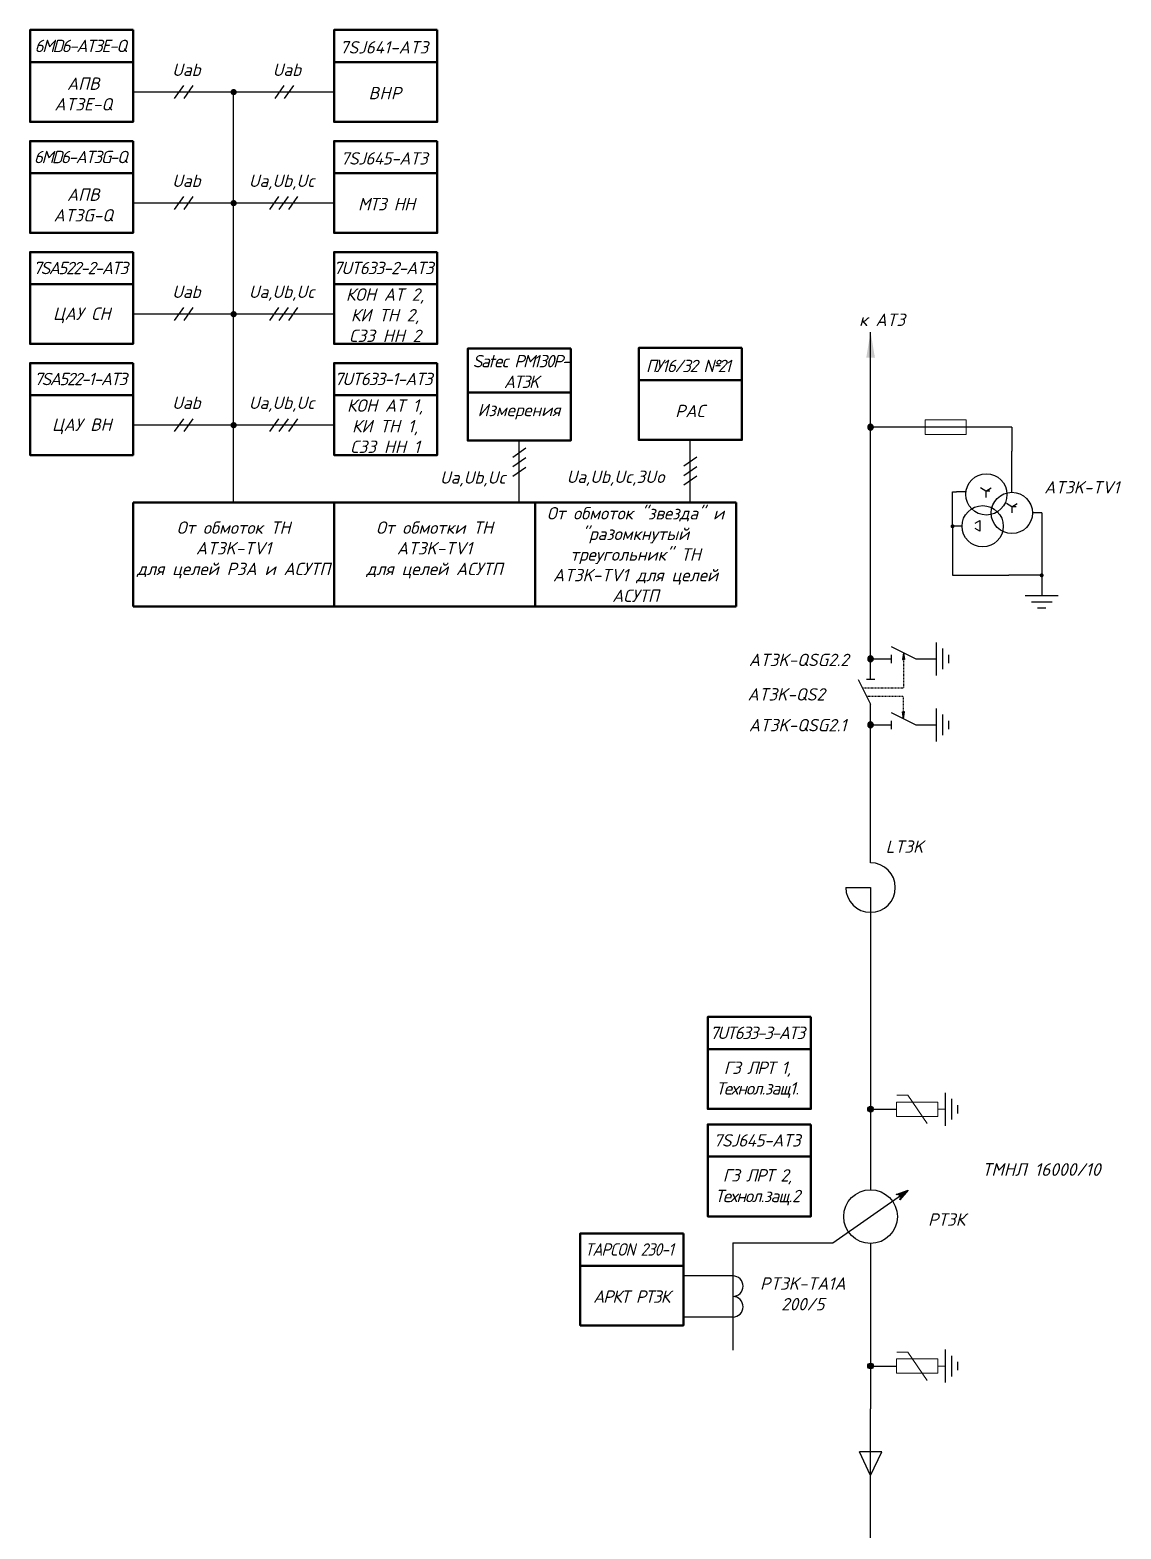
# Model space of a CAD drawing. Header units: millimetres. Extents: x -4534 to -456, y 3875 to 4716.
# Drawn here: x -991.7 to -819.8, y 4143.3 to 4379.5 of the extents above; entities that cross this region are included whole.
import ezdxf
from ezdxf.enums import TextEntityAlignment as Align

# ---------------------------------------------------------------- set-up
doc = ezdxf.new("R2010")
doc.units = ezdxf.units.MM
doc.linetypes.add('HIDDEN2', pattern=[0.1875, 0.125, -0.0625])
for name, color, linetype in [('Измерения АСУТП', 80, 'Continuous'), ('Корректировка 1', 5, 'Continuous'), ('РАС АСУТП', 50, 'Continuous')]:
    doc.layers.add(name, color=color, linetype=linetype)
doc.styles.add('ГОСТ 2.0', font='isocpeur.ttf', dxfattribs={"oblique": 15, "height": 2})
doc.styles.add('ГОСТ 3.0', font='isocpeur.ttf', dxfattribs={"oblique": 15, "height": 3})
doc.styles.add('гост3', font='isocpeur.ttf', dxfattribs={"oblique": 15, "height": 3})

# ---------------------------------------------------------------- blocks, each defined once
blk = doc.blocks.new('Точка')
h = blk.add_hatch(color=256)
edge = h.paths.add_edge_path()
edge.add_arc((0, 0), 0.691, 0, 360)
blk.add_circle((0, 0), 0.691)
blk = doc.blocks.new('*U60')
for p, q in [((0, 0), (5, 0)), ((11, 3), (5, 0)), ((11, -1), (11, 1)), ((11, 0), (16, 0))]:
    blk.add_line(p, q)
blk = doc.blocks.new('point')
at = {"const_width": 0.75}
blk.add_lwpolyline([(-0.375, 0, 1), (0.375, 0, 1)], format="xyb", close=True, dxfattribs=at)

msp = doc.modelspace()

# ---------------------------------------------------------------- hatches: boundary and pattern name
for points in [[(-853.93, 4280.31), (-854.1, 4280.31), (-854.27, 4280.31), (-854.1, 4281.39)], [(-854.1, 4270.99), (-854.27, 4272.08), (-854.1, 4272.08), (-853.93, 4272.08)]]:
    msp.add_hatch(color=0).paths.add_polyline_path(points)
h = msp.add_hatch(color=0)
h.paths.add_polyline_path([(-855.25, 4196.02, -0.312627), (-854.7, 4195.81), (-853.36, 4196.71)])
h.paths.add_polyline_path([(-853.36, 4196.71), (-854.7, 4195.81, -0.317611), (-854.71, 4195.21)])

# ---------------------------------------------------------------- linework, layer by layer
at = {"color": 0}
for p, q in [((-959.65, 4369.73), (-975.47, 4369.73)), ((-968.95, 4368.7), (-967.51, 4370.75)), ((-967.45, 4368.7), (-966.01, 4370.75)), ((-959.65, 4305.04), (-959.65, 4369.73)), ((-943.82, 4369.73), (-959.65, 4369.73)), ((-953.12, 4368.7), (-951.68, 4370.75)), ((-951.62, 4368.7), (-950.18, 4370.75)), ((-968.95, 4351.21), (-967.51, 4353.26)), ((-967.45, 4351.21), (-966.01, 4353.26)), ((-953.95, 4351.21), (-952.51, 4353.26)), ((-952.45, 4351.21), (-951.01, 4353.26)), ((-950.95, 4351.21), (-949.51, 4353.26)), ((-959.65, 4352.24), (-975.47, 4352.24)), ((-943.82, 4352.24), (-959.65, 4352.24)), ((-959.65, 4334.74), (-975.47, 4334.74)), ((-968.95, 4333.72), (-967.51, 4335.77)), ((-967.45, 4333.72), (-966.01, 4335.77)), ((-943.82, 4334.74), (-959.65, 4334.74)), ((-953.95, 4333.72), (-952.51, 4335.77)), ((-952.45, 4333.72), (-951.01, 4335.77)), ((-950.95, 4333.72), (-949.51, 4335.77)), ((-859.3, 4280.42), (-859.3, 4331.9)), ((-968.95, 4316.23), (-967.51, 4318.27)), ((-967.45, 4316.23), (-966.01, 4318.27)), ((-953.95, 4316.23), (-952.51, 4318.27)), ((-952.45, 4316.23), (-951.01, 4318.27)), ((-950.95, 4316.23), (-949.51, 4318.27)), ((-959.65, 4317.25), (-975.47, 4317.25)), ((-943.82, 4317.25), (-959.65, 4317.25)), ((-837.04, 4316.94), (-859.3, 4316.94)), ((-837.04, 4306.67), (-837.04, 4313.17)), ((-846.37, 4301.32), (-846.37, 4306.75)), ((-846.37, 4306.75), (-845.78, 4306.75)), ((-841.16, 4306.85), (-842, 4307.36)), ((-841.16, 4306.85), (-840.32, 4307.36)), ((-841.16, 4306.85), (-841.16, 4305.87)), ((-840.51, 4306.85), (-841.16, 4306.85)), ((-837.04, 4304.4), (-837.89, 4304.9)), ((-837.04, 4304.4), (-836.2, 4304.9)), ((-837.04, 4304.4), (-837.04, 4303.42)), ((-836.39, 4304.4), (-837.04, 4304.4)), ((-832.34, 4303.43), (-832.34, 4293.59)), ((-846.37, 4301.32), (-846.37, 4293.59)), ((-842.83, 4301.8), (-842.09, 4302.22)), ((-842.09, 4302.22), (-842.09, 4300.54)), ((-842.09, 4300.54), (-842.83, 4300.96)), ((-846.37, 4293.59), (-837.5, 4293.59)), ((-832.34, 4293.59), (-837.5, 4293.59)), ((-832.34, 4293.59), (-832.34, 4290.34)), ((-856.05, 4282.37), (-852.15, 4280.42)), ((-859.3, 4280.42), (-856.05, 4280.42)), ((-856.05, 4281.07), (-856.05, 4279.77)), ((-854.1, 4281.39), (-854.27, 4280.31)), ((-854.27, 4280.31), (-854.1, 4280.31)), ((-854.1, 4281.39), (-853.93, 4280.31)), ((-853.93, 4280.31), (-854.1, 4280.31)), ((-852.15, 4280.42), (-848.9, 4280.42)), ((-856.05, 4271.97), (-852.15, 4270.02)), ((-856.05, 4270.67), (-856.05, 4269.37)), ((-854.1, 4270.99), (-854.27, 4272.08)), ((-854.27, 4272.08), (-854.1, 4272.08)), ((-854.1, 4270.99), (-853.93, 4272.08)), ((-853.93, 4272.08), (-854.1, 4272.08)), ((-859.3, 4270.02), (-856.05, 4270.02)), ((-859.3, 4248.3), (-859.3, 4270.02)), ((-852.15, 4270.02), (-848.9, 4270.02)), ((-863.2, 4244.4), (-859.3, 4244.4)), ((-859.3, 4244.4), (-859.3, 4196.78)), ((-859.3, 4209.47), (-855.21, 4209.47)), ((-865.23, 4188.4), (-853.36, 4196.71)), ((-855.25, 4196.02), (-853.36, 4196.71)), ((-853.36, 4196.71), (-854.71, 4195.21)), ((-881, 4188.4), (-881, 4171.53)), ((-881, 4188.4), (-865.23, 4188.4)), ((-859.3, 4188.33), (-859.3, 4162.24)), ((-883.6, 4183.21), (-888.79, 4183.21)), ((-881, 4183.21), (-883.6, 4183.21)), ((-883.6, 4176.71), (-888.79, 4176.71)), ((-881, 4176.71), (-883.6, 4176.71)), ((-859.3, 4169.01), (-855.21, 4169.01)), ((-859.3, 4007.22), (-859.3, 4162.24)), ((-859.3, 4151.78), (-861.04, 4155.48)), ((-857.55, 4155.48), (-861.04, 4155.48)), ((-859.3, 4151.78), (-857.55, 4155.48))]:
    msp.add_line(p, q, dxfattribs=at)
at = {"color": 0, "lineweight": 18}
for p, q in [((-850.71, 4318.08), (-844.22, 4318.08)), ((-850.71, 4315.8), (-850.71, 4318.08)), ((-844.22, 4315.8), (-844.22, 4318.08)), ((-850.71, 4315.8), (-844.22, 4315.8)), ((-853.42, 4211.67), (-855.18, 4211.67)), ((-853.42, 4211.67), (-855.18, 4211.67)), ((-850.38, 4207.21), (-853.42, 4211.67)), ((-848.72, 4210.6), (-855.21, 4210.6)), ((-855.21, 4208.33), (-855.21, 4210.6)), ((-848.72, 4208.33), (-848.72, 4210.6)), ((-848.72, 4209.47), (-847.54, 4209.47)), ((-848.72, 4208.33), (-855.21, 4208.33)), ((-853.42, 4171.21), (-855.18, 4171.21)), ((-853.42, 4171.21), (-855.18, 4171.21)), ((-850.38, 4166.75), (-853.42, 4171.21)), ((-848.72, 4170.15), (-855.21, 4170.15)), ((-855.21, 4167.87), (-855.21, 4170.15)), ((-848.72, 4167.87), (-848.72, 4170.15)), ((-848.72, 4169.01), (-847.54, 4169.01)), ((-848.72, 4167.87), (-855.21, 4167.87))]:
    msp.add_line(p, q, dxfattribs=at)
at = {"color": 0, "extrusion": (0, 0, -1)}
for p, q in [((-837.04, 4316.94), (-837.04, 4313.17)), ((-844.29, 4306.75), (-845.78, 4306.75)), ((-832.34, 4303.43), (-833.79, 4303.43)), ((-844.89, 4301.32), (-846.38, 4301.32))]:
    msp.add_line(p, q, dxfattribs=at)
at = {"color": 0, "lineweight": 50}
for p, q in [((-975.47, 4305.04), (-943.82, 4305.04)), ((-975.47, 4305.04), (-975.47, 4288.7)), ((-943.82, 4305.04), (-943.82, 4288.7)), ((-912.16, 4305.04), (-912.16, 4288.7)), ((-975.47, 4288.7), (-943.82, 4288.7))]:
    msp.add_line(p, q, dxfattribs=at)
at = {"color": 0, "lineweight": 25, "ltscale": 0.25}
for p, q in [((-829.74, 4290.34), (-834.94, 4290.34)), ((-830.71, 4289.36), (-833.96, 4289.36)), ((-831.69, 4288.39), (-832.99, 4288.39)), ((-848.9, 4277.82), (-848.9, 4283.02)), ((-847.92, 4278.79), (-847.92, 4282.04)), ((-846.95, 4279.77), (-846.95, 4281.07)), ((-848.9, 4267.42), (-848.9, 4272.62)), ((-847.92, 4268.39), (-847.92, 4271.64)), ((-846.95, 4269.37), (-846.95, 4270.67)), ((-847.54, 4212.07), (-847.54, 4206.87)), ((-846.57, 4211.09), (-846.57, 4207.84)), ((-845.59, 4210.12), (-845.59, 4208.82)), ((-847.54, 4171.61), (-847.54, 4166.41)), ((-846.57, 4170.63), (-846.57, 4167.38)), ((-845.59, 4169.66), (-845.59, 4168.36))]:
    msp.add_line(p, q, dxfattribs=at)
at = {"color": 0, "linetype": 'HIDDEN2'}
for p, q in [((-854.1, 4280.31), (-854.1, 4275.87)), ((-860.6, 4275.87), (-854.1, 4275.87)), ((-859.95, 4274.57), (-854.1, 4274.57)), ((-854.1, 4272.08), (-854.1, 4274.57))]:
    msp.add_line(p, q, dxfattribs=at)
at = {"color": 0, "lineweight": 50, "ltscale": 0.25}
for points in [[(-975.47, 4379.52), (-991.72, 4379.52), (-991.72, 4374.43), (-975.47, 4374.43)], [(-927.57, 4379.52), (-943.82, 4379.52), (-943.82, 4374.43), (-927.57, 4374.43)], [(-975.47, 4374.43), (-991.72, 4374.43), (-991.72, 4365.02), (-975.47, 4365.02)], [(-927.57, 4374.43), (-943.82, 4374.43), (-943.82, 4365.02), (-927.57, 4365.02)], [(-975.47, 4362.02), (-991.72, 4362.02), (-991.72, 4356.94), (-975.47, 4356.94)], [(-927.57, 4362.02), (-943.82, 4362.02), (-943.82, 4356.94), (-927.57, 4356.94)], [(-975.47, 4356.94), (-991.72, 4356.94), (-991.72, 4347.53), (-975.47, 4347.53)], [(-927.57, 4356.94), (-943.82, 4356.94), (-943.82, 4347.53), (-927.57, 4347.53)], [(-975.47, 4344.53), (-991.72, 4344.53), (-991.72, 4339.45), (-975.47, 4339.45)], [(-927.57, 4344.53), (-943.82, 4344.53), (-943.82, 4339.45), (-927.57, 4339.45)], [(-975.47, 4339.45), (-991.72, 4339.45), (-991.72, 4330.04), (-975.47, 4330.04)], [(-927.57, 4339.45), (-943.82, 4339.45), (-943.82, 4330.04), (-927.57, 4330.04)], [(-975.47, 4327.04), (-991.72, 4327.04), (-991.72, 4321.96), (-975.47, 4321.96)], [(-927.57, 4327.04), (-943.82, 4327.04), (-943.82, 4321.96), (-927.57, 4321.96)], [(-975.47, 4321.96), (-991.72, 4321.96), (-991.72, 4312.54), (-975.47, 4312.54)], [(-927.57, 4321.96), (-943.82, 4321.96), (-943.82, 4312.54), (-927.57, 4312.54)], [(-868.69, 4224.02), (-884.94, 4224.02), (-884.94, 4218.94), (-868.69, 4218.94)], [(-868.69, 4218.94), (-884.94, 4218.94), (-884.94, 4209.53), (-868.69, 4209.53)], [(-868.69, 4207.08), (-884.94, 4207.08), (-884.94, 4202), (-868.69, 4202)], [(-868.69, 4202), (-884.94, 4202), (-884.94, 4192.59), (-868.69, 4192.59)], [(-888.79, 4189.89), (-905.04, 4189.89), (-905.04, 4184.81), (-888.79, 4184.81)], [(-888.79, 4184.81), (-905.04, 4184.81), (-905.04, 4175.4), (-888.79, 4175.4)]]:
    msp.add_lwpolyline(points, close=True, dxfattribs=at)
at = {"color": 0, "ltscale": 0.25, "const_width": 0.487}
for points in [[(-959.89, 4369.73, 1), (-959.4, 4369.73, 1)], [(-959.89, 4352.24, 1), (-959.4, 4352.24, 1)], [(-959.89, 4334.74, 1), (-959.4, 4334.74, 1)], [(-959.89, 4317.25, 1), (-959.4, 4317.25, 1)]]:
    msp.add_lwpolyline(points, format="xyb", close=True, dxfattribs=at)
at = {"color": 0}
for centre, radius in [((-841.06, 4306.34), 3.25), ((-837.04, 4303.42), 3.25), ((-841.64, 4301.32), 3.25), ((-859.3, 4192.55), 4.23)]:
    msp.add_circle(centre, radius, dxfattribs=at)
at = {"color": 0, "extrusion": (0, 0, -1)}
for centre in [(846.37, 4301.32), (832.34, 4293.59)]:
    msp.add_circle(centre, 0.182, dxfattribs=at)
at = {"color": 0}
for centre, radius, start, end in [((-859.3, 4244.4), 3.9, 180, 90), ((-855.13, 4195.52), 0.519, 323.6941, 103.6185), ((-881, 4181.59), 1.62, 270, 90), ((-881, 4178.34), 1.62, 270, 90)]:
    msp.add_arc(centre, radius, start, end, dxfattribs=at)
at = {"color": 0, "lineweight": 25}
msp.add_solid([(-859.3, 4331.9), (-859.98, 4327.87), (-858.61, 4327.87)], dxfattribs=at)
at = {"layer": 'Измерения АСУТП', "color": 0}
for p, q in [((-913.62, 4313.6), (-915.67, 4312.16)), ((-914.64, 4304.93), (-914.64, 4314.82)), ((-913.62, 4312.1), (-915.67, 4310.66)), ((-913.62, 4310.6), (-915.67, 4309.16))]:
    msp.add_line(p, q, dxfattribs=at)
at = {"layer": 'Измерения АСУТП', "color": 0, "lineweight": 50}
for p, q in [((-943.82, 4305.04), (-912.16, 4305.04)), ((-912.16, 4305.04), (-912.16, 4288.7)), ((-943.82, 4288.7), (-912.16, 4288.7))]:
    msp.add_line(p, q, dxfattribs=at)
at = {"layer": 'Измерения АСУТП', "color": 0, "lineweight": 50, "ltscale": 0.25}
for points in [[(-906.52, 4329.32), (-922.77, 4329.32), (-922.77, 4322.42), (-906.52, 4322.42)], [(-906.52, 4322.42), (-922.77, 4322.42), (-922.77, 4314.82), (-906.52, 4314.82)]]:
    msp.add_lwpolyline(points, close=True, dxfattribs=at)
at = {"layer": 'РАС АСУТП', "color": 0}
for p, q in [((-887.7, 4305.04), (-887.7, 4314.93)), ((-886.67, 4312.21), (-888.72, 4310.77)), ((-886.67, 4310.71), (-888.72, 4309.27)), ((-886.67, 4309.21), (-888.72, 4307.77))]:
    msp.add_line(p, q, dxfattribs=at)
at = {"layer": 'РАС АСУТП', "color": 0, "lineweight": 50}
for p, q in [((-912.16, 4305.04), (-880.5, 4305.04)), ((-880.5, 4305.04), (-880.5, 4288.7)), ((-912.16, 4288.7), (-880.5, 4288.7))]:
    msp.add_line(p, q, dxfattribs=at)
at = {"layer": 'РАС АСУТП', "color": 0, "lineweight": 50, "ltscale": 0.25}
for points in [[(-879.57, 4329.43), (-895.82, 4329.43), (-895.82, 4324.34), (-879.57, 4324.34)], [(-879.57, 4324.34), (-895.82, 4324.34), (-895.82, 4314.93), (-879.57, 4314.93)]]:
    msp.add_lwpolyline(points, close=True, dxfattribs=at)

# ---------------------------------------------------------------- block references
at = {"color": 0, "yscale": 0.65, "zscale": 0.65}
for name, p, xscale, rotation in [('Точка', (-859.3, 4316.94), -0.65, 180), ('*U60', (-859.3, 4270.02), 0.65, 90.00000000000001), ('Точка', (-859.3, 4280.42), -0.65, 180), ('Точка', (-859.3, 4270.02), -0.65, 180), ('Точка', (-859.3, 4209.47), 0.65, 180), ('Точка', (-859.3, 4169.01), 0.65, 180)]:
    msp.add_blockref(name, p, dxfattribs=dict(at, xscale=xscale, rotation=rotation))
at = {"color": 0, "ltscale": 20, "xscale": -0.4160000000002128, "yscale": 0.4159999999996217, "zscale": 0.4160000000000001}
for p in [(-846.38, 4301.32), (-832.35, 4293.59)]:
    msp.add_blockref('point', p, dxfattribs=at)

# ---------------------------------------------------------------- texts
at = {"color": 0, "ltscale": 2, "style": 'ГОСТ 3.0', "oblique": 15}
for s, p in [('Uab', (-967.07, 4372.27)), ('Uab', (-951.24, 4372.27)), ('Uab', (-967.07, 4354.78)), ('Ua,Ub,Uc', (-952.07, 4354.78)), ('Uab', (-967.07, 4337.29)), ('Ua,Ub,Uc', (-952.07, 4337.29)), ('Uab', (-967.07, 4319.8)), ('Ua,Ub,Uc', (-952.07, 4319.8))]:
    msp.add_text(s, height=1.95, dxfattribs=at).set_placement(p, align=Align.CENTER)
at = {"color": 0, "lineweight": 18, "style": 'ГОСТ 3.0', "oblique": 15}
for s, p in [('к AT3', (-861.1, 4332.88)), ('AT3K-TV1 ', (-831.96, 4306.48))]:
    msp.add_text(s, height=1.95, dxfattribs=at).set_placement(p)
at = {"color": 0, "style": 'гост3', "oblique": 15}
msp.add_text('LT3K', height=1.95, dxfattribs=at).set_placement((-853.96, 4250.84), align=Align.MIDDLE_CENTER)
at = {"color": 0, "lineweight": 18, "style": 'ГОСТ 3.0', "oblique": 15}
msp.add_text('РТ3К', height=1.95, dxfattribs=at).set_placement((-847.32, 4192.09), align=Align.MIDDLE_CENTER)
at = {"color": 0, "lineweight": 30, "char_height": 1.95, "attachment_point": 5, "style": 'ГОСТ 3.0'}
for s, insert in [('{\\T0.85;6MD6-AT3E\\C0;-Q}', (-983.84, 4377)), ('7SJ641-AT3', (-935.95, 4376.78)), ('{\\T0.85;6MD6-AT3G\\C0;-Q}', (-983.84, 4359.5)), ('{\\T0.95;7SJ645-AT3}', (-935.95, 4359.28)), ('{\\T0.85;7SA522-2-AT3}', (-983.84, 4342.01)), ('{\\T0.9;7UT633-2-AT3}', (-936.09, 4342.01)), ('{\\C0;КОН АТ 2,\\PКИ ТН 2,\\PСЗЗ НН 2}', (-935.78, 4334.58)), ('{\\T0.85;7SA522-1-AT3}', (-983.84, 4324.52)), ('{\\T0.9;7UT633-1-AT3}', (-936.09, 4324.52)), ('{\\C0;КОН АТ 1,\\PКИ ТН 1,\\PСЗЗ НН 1}', (-935.78, 4317.09)), ('{\\T0.85;7UT633-3-AT3}', (-877.21, 4221.5)), ('{\\T0.95;7SJ645-AT3}', (-877.21, 4204.56)), ('{\\W0.9;\\T0.9;TAPCON 230-1}', (-897.38, 4187.37))]:
    msp.add_mtext(s, dxfattribs=dict(at, insert=insert))
at = {"color": 0, "char_height": 1.95, "attachment_point": 5, "style": 'ГОСТ 3.0'}
for s, insert in [('{\\C0;АПВ\\PAT3E-Q}', (-983.33, 4369.43)), ('{\\T1.05;\\C0;ВНР}', (-935.78, 4369.57)), ('{\\C0;АПВ\\PAT3G-Q}', (-983.33, 4351.94)), ('{\\T0.95;\\C0;МТЗ НН}', (-935.6, 4352.07)), ('{\\C0;ЦАУ СН}', (-983.57, 4334.55)), ('{\\C0;ЦАУ ВН}', (-983.57, 4317.06)), ('{\\T0.9;\\C0;ГЗ ЛРТ 1,\\PТехнол.защ1.}', (-877.15, 4214.11)), ('{\\T0.9;\\C0;ГЗ ЛРТ 2,\\PТехнол.защ.2}', (-877.15, 4197.16))]:
    msp.add_mtext(s, dxfattribs=dict(at, insert=insert))
at = {"color": 0, "insert": (-959.65, 4297.59), "char_height": 1.95, "width": 31.6562, "attachment_point": 5, "style": 'ГОСТ 3.0'}
msp.add_mtext('От обмоток ТН \\PAT3K-TV1\\Pдля целей РЗА и АСУТП', dxfattribs=at)
at = {"color": 0, "lineweight": 18, "char_height": 1.95, "width": 7.2421, "attachment_point": 1, "style": 'ГОСТ 3.0'}
for s, insert in [('AT3K-QSG2.2', (-878.48, 4281.24)), ('AT3K-QS2', (-878.68, 4275.81)), ('AT3K-QSG2.1', (-878.48, 4270.96))]:
    msp.add_mtext(s, dxfattribs=dict(at, insert=insert))
at = {"color": 0, "ltscale": 2, "attachment_point": 5}
for s, insert, char_height, width, style in [('ТМНЛ 16000/10', (-832.39, 4199.97), 2, 44.295, 'ГОСТ 2.0'), ('PT3K-TA1A\\P200/5', (-869.97, 4180.38), 1.95, 21.6953, 'ГОСТ 3.0')]:
    msp.add_mtext(s, dxfattribs=dict(at, insert=insert, char_height=char_height, width=width, style=style))
at = {"layer": 'Измерения АСУТП', "color": 0, "ltscale": 2, "style": 'ГОСТ 3.0', "oblique": 15}
msp.add_text('Ua,Ub,Uc', height=1.95, dxfattribs=at).set_placement((-927.13, 4308.03))
at = {"layer": 'Измерения АСУТП', "color": 0, "lineweight": 30, "insert": (-914.4, 4325.71), "char_height": 1.95, "attachment_point": 5, "style": 'ГОСТ 3.0'}
msp.add_mtext('{\\T0.85;Satec PM130P-\\PAT3K}', dxfattribs=at)
at = {"layer": 'Измерения АСУТП', "color": 0, "insert": (-914.69, 4319.37), "char_height": 1.95, "attachment_point": 5, "style": 'ГОСТ 3.0'}
msp.add_mtext('Измерения', dxfattribs=at)
at = {"layer": 'Измерения АСУТП', "color": 0, "insert": (-927.99, 4297.59), "char_height": 1.95, "width": 31.6562, "attachment_point": 5, "style": 'ГОСТ 3.0'}
msp.add_mtext('От обмотки ТН \\PAT3K-TV1\\Pдля целей АСУТП', dxfattribs=at)
at = {"layer": 'Корректировка 1', "color": 0, "insert": (-897.01, 4179.94), "char_height": 1.95, "attachment_point": 5, "style": 'ГОСТ 3.0'}
msp.add_mtext('{\\T0.9;АРКТ РТ3К}', dxfattribs=at)
at = {"layer": 'РАС АСУТП', "color": 0, "ltscale": 2, "style": 'ГОСТ 3.0', "oblique": 15}
msp.add_text('Ua,Ub,Uc,3Uo', height=1.95, dxfattribs=at).set_placement((-907.18, 4308.14))
at = {"layer": 'РАС АСУТП', "color": 0, "lineweight": 30, "insert": (-888.06, 4326.58), "char_height": 1.95, "attachment_point": 5, "style": 'ГОСТ 3.0'}
msp.add_mtext('{\\T0.85;ПУ16/32 №21}', dxfattribs=at)
at = {"layer": 'РАС АСУТП', "color": 0, "insert": (-887.75, 4319.48), "char_height": 1.95, "attachment_point": 5, "style": 'ГОСТ 3.0'}
msp.add_mtext('РАС', dxfattribs=at)
at = {"layer": 'РАС АСУТП', "color": 0, "insert": (-896.33, 4296.87), "char_height": 1.95, "width": 31.6562, "attachment_point": 5, "style": 'ГОСТ 3.0'}
msp.add_mtext('От обмоток "звезда" и "разомкнутый треугольник" ТН AT3K-TV1 для целей АСУТП', dxfattribs=at)

doc.saveas('drawing.dxf')
